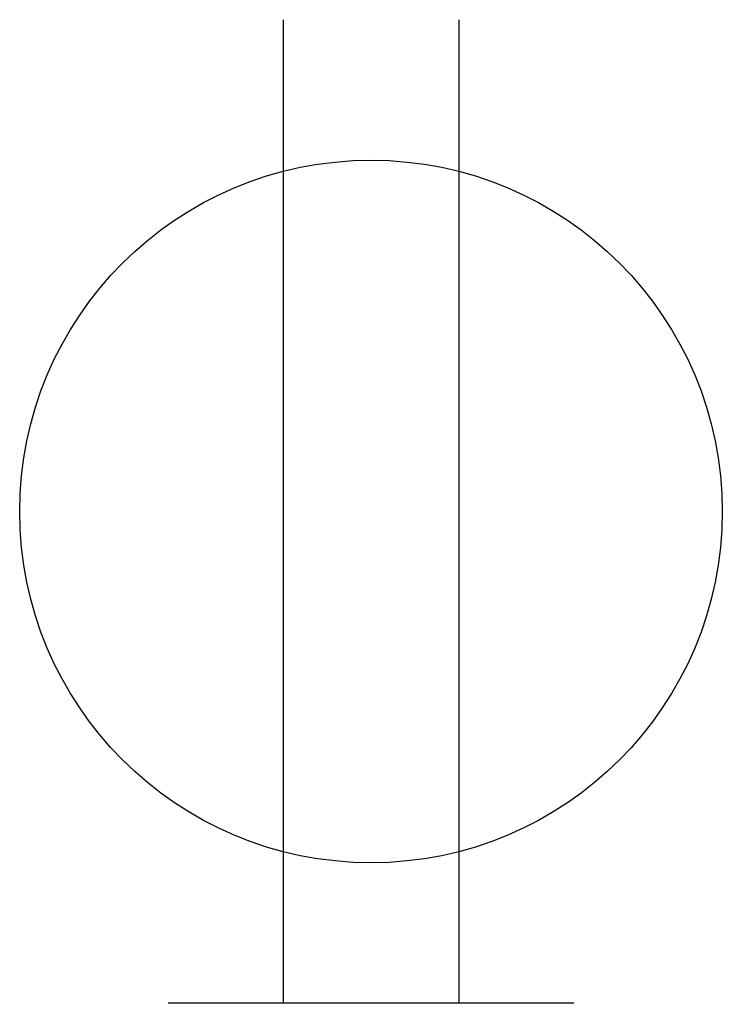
# Model space of a CAD drawing. Extents: x -150 to 150, y 15 to 435.
import ezdxf

# ---------------------------------------------------------------- set-up
doc = ezdxf.new("R2010")
doc.units = 0
doc.header["$MEASUREMENT"] = 0
doc.layers.add('FF-TEXT', color=50, linetype='Continuous')

# ---------------------------------------------------------------- blocks, each defined once
blk = doc.blocks.new('五孔插座动态块')
for p, q in [((-0.25, 2.9), (-0.25, 0.1)), ((0.25, 2.9), (0.25, 0.1)), ((0.5774, 0.1), (-0.5774, 0.1))]:
    blk.add_line(p, q)
blk.add_circle((0, 1.5), 1)

msp = doc.modelspace()

# ---------------------------------------------------------------- block references
at = {"layer": 'FF-TEXT', "xscale": 149.9999999984208, "yscale": 149.9999999984208, "zscale": 149.9999999984208}
msp.add_blockref('五孔插座动态块', (0, 0), dxfattribs=at)

doc.saveas('drawing.dxf')
